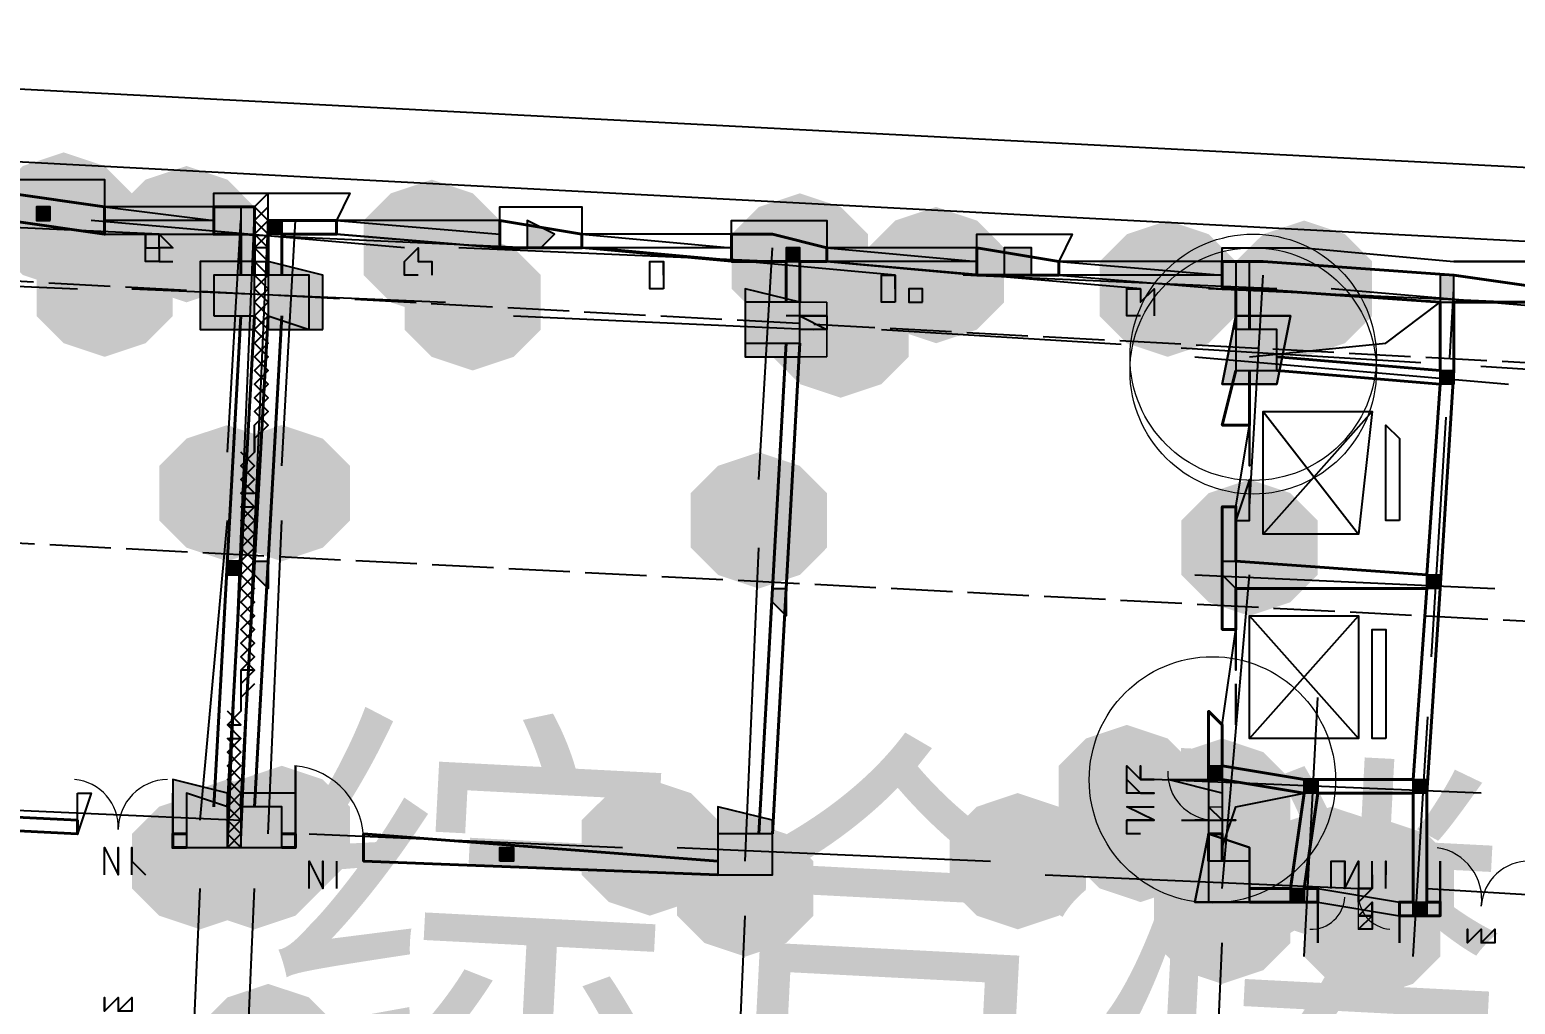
# Model space of a CAD drawing. Header units: millimetres. Extents: x 1542 to 2698, y 1376 to 2197.
# Drawn here: x 1686.2 to 1705.6, y 1836.44 to 1849.16 of the extents above; entities that cross this region are included whole.
import ezdxf

# ---------------------------------------------------------------- set-up
doc = ezdxf.new("R2010")
doc.units = ezdxf.units.MM
doc.linetypes.add('PDF_IMPORT', pattern=[1, 0.8, -0.2])
for name, color, linetype in [('PDF_0', 7, 'Continuous'), ('PDF_COLU', 7, 'Continuous'), ('PDF_COLU_GZ', 7, 'Continuous'), ('PDF_COLU_GZ_HATCH', 6, 'Continuous'), ('PDF_DOTE', 1, 'Continuous'), ('PDF_EVTR', 2, 'Continuous'), ('PDF_GROUND', 2, 'Continuous'), ('PDF_WALL', 5, 'Continuous'), ('PDF_WINDOW', 2, 'Continuous'), ('PDF_WINDOW_TEXT', 7, 'Continuous'), ('PDF_文字', 5, 'Continuous')]:
    doc.layers.add(name, color=color, linetype=linetype)
for name, color, linetype, true_color in [('PDF_COLU-HATCH', 251, 'Continuous', 0x5a5a5a), ('PDF_COLUMN', 254, 'Continuous', 0xdcdcdc), ('PDF_PUB_HATCH', 8, 'Continuous', 0x7f7f7f)]:
    doc.layers.add(name, color=color, linetype=linetype, true_color=true_color)
doc.styles.add('PDF SimHei', font='')
doc.styles.get('PDF SimHei').set_extended_font_data('SimHei')

msp = doc.modelspace()

# ---------------------------------------------------------------- hatches: boundary and pattern name
at = {"layer": 'PDF_0', "transparency": 33554559}
for points in [[(1701.772, 1839.909), (1701.239, 1839.731), (1700.883, 1839.375), (1700.883, 1838.664), (1701.239, 1838.308), (1701.772, 1838.13), (1702.306, 1838.308), (1702.662, 1838.664), (1702.662, 1839.375), (1702.306, 1839.731)], [(1688.784, 1839.375), (1688.25, 1839.197), (1687.894, 1838.842), (1687.894, 1838.13), (1688.25, 1837.774), (1688.784, 1837.596), (1689.317, 1837.774), (1689.673, 1838.13), (1689.673, 1838.842), (1689.317, 1839.197)], [(1688.962, 1839.375), (1688.428, 1839.197), (1688.072, 1838.842), (1688.072, 1838.13), (1688.428, 1837.774), (1688.962, 1837.596), (1689.495, 1837.774), (1689.851, 1838.13), (1689.851, 1838.842), (1689.495, 1839.197)], [(1703.729, 1838.842), (1703.196, 1838.664), (1702.84, 1838.308), (1702.84, 1837.596), (1703.196, 1837.24), (1703.729, 1837.062), (1704.263, 1837.24), (1704.619, 1837.596), (1704.619, 1838.308), (1704.263, 1838.664)], [(1703.729, 1838.308), (1703.196, 1838.13), (1702.84, 1837.774), (1702.84, 1837.062), (1703.196, 1836.706), (1703.729, 1836.529), (1704.263, 1836.706), (1704.619, 1837.062), (1704.619, 1837.774), (1704.263, 1838.13)]]:
    msp.add_hatch(color=256, dxfattribs=at).paths.add_polyline_path(points)
at = {"layer": 'PDF_COLU-HATCH', "transparency": 33554559}
for points in [[(1689.139, 1846.137), (1688.428, 1846.137), (1688.428, 1845.247), (1689.139, 1845.247)], [(1690.029, 1845.959), (1689.317, 1846.137), (1689.317, 1845.247), (1690.029, 1845.247)], [(1696.257, 1845.603), (1695.545, 1845.781), (1695.545, 1844.891), (1696.257, 1844.891)], [(1702.662, 1845.425), (1701.95, 1845.425), (1701.772, 1844.535), (1702.484, 1844.535)], [(1688.784, 1839.197), (1688.072, 1839.375), (1688.072, 1838.486), (1688.784, 1838.486)], [(1689.673, 1839.197), (1688.962, 1839.197), (1688.962, 1838.486), (1689.673, 1838.486)], [(1695.901, 1838.842), (1695.189, 1839.019), (1695.189, 1838.13), (1695.901, 1838.13)], [(1702.128, 1838.486), (1701.594, 1838.664), (1701.416, 1837.774), (1702.128, 1837.774)]]:
    msp.add_hatch(color=256, dxfattribs=at).paths.add_polyline_path(points)
at = {"layer": 'PDF_COLU_GZ_HATCH', "transparency": 33554559}
for points in [[(1686.471, 1846.848), (1686.293, 1846.848), (1686.293, 1846.67), (1686.471, 1846.67)], [(1689.139, 1846.848), (1688.962, 1846.848), (1688.962, 1846.492), (1689.139, 1846.492)], [(1689.495, 1846.67), (1689.317, 1846.67), (1689.317, 1846.492), (1689.495, 1846.492)], [(1693.054, 1846.492), (1692.698, 1846.67), (1692.698, 1846.314), (1692.876, 1846.314)], [(1696.257, 1846.314), (1696.079, 1846.314), (1696.079, 1846.137), (1696.257, 1846.137)], [(1699.281, 1846.314), (1698.925, 1846.314), (1698.925, 1845.959), (1699.281, 1845.959)], [(1702.128, 1846.137), (1701.95, 1846.137), (1701.95, 1845.781), (1702.128, 1845.781)], [(1704.797, 1845.959), (1704.619, 1845.959), (1704.619, 1845.603), (1704.797, 1845.603)], [(1704.797, 1844.713), (1704.619, 1844.713), (1704.619, 1844.535), (1704.797, 1844.535)], [(1688.962, 1842.222), (1688.784, 1842.222), (1688.784, 1842.044), (1688.962, 1842.044)], [(1689.317, 1842.222), (1689.139, 1842.222), (1689.139, 1842.044), (1689.317, 1841.866)], [(1701.95, 1842.222), (1701.772, 1842.222), (1701.772, 1842.044), (1701.95, 1841.866)], [(1696.079, 1841.866), (1695.901, 1841.866), (1695.901, 1841.688), (1696.079, 1841.51)], [(1704.619, 1842.044), (1704.441, 1842.044), (1704.441, 1841.866), (1704.619, 1841.866)], [(1701.772, 1839.553), (1701.594, 1839.553), (1701.594, 1839.375), (1701.772, 1839.375)], [(1703.018, 1839.375), (1702.84, 1839.375), (1702.84, 1839.197), (1703.018, 1839.197)], [(1704.441, 1839.375), (1704.263, 1839.375), (1704.263, 1839.197), (1704.441, 1839.197)], [(1692.52, 1838.486), (1692.342, 1838.486), (1692.342, 1838.308), (1692.52, 1838.308)], [(1702.84, 1837.952), (1702.662, 1837.952), (1702.662, 1837.774), (1702.84, 1837.774)], [(1704.441, 1837.774), (1704.263, 1837.774), (1704.263, 1837.596), (1704.441, 1837.596)]]:
    msp.add_hatch(color=256, dxfattribs=at).paths.add_polyline_path(points)
at = {"layer": 'PDF_DOTE', "transparency": 33554559}
for points in [[(1686.649, 1847.56), (1686.115, 1847.382), (1685.759, 1847.026), (1685.759, 1846.314), (1686.115, 1845.959), (1686.649, 1845.781), (1687.182, 1845.959), (1687.538, 1846.314), (1687.538, 1847.026), (1687.182, 1847.382)], [(1688.25, 1847.382), (1687.716, 1847.204), (1687.36, 1846.848), (1687.36, 1846.137), (1687.716, 1845.781), (1688.25, 1845.603), (1688.784, 1845.781), (1689.139, 1846.137), (1689.139, 1846.848), (1688.784, 1847.204)], [(1691.453, 1847.204), (1690.919, 1847.026), (1690.563, 1846.67), (1690.563, 1845.959), (1690.919, 1845.603), (1691.453, 1845.425), (1691.986, 1845.603), (1692.342, 1845.959), (1692.342, 1846.67), (1691.986, 1847.026)], [(1696.257, 1847.026), (1695.723, 1846.848), (1695.367, 1846.492), (1695.367, 1845.781), (1695.723, 1845.425), (1696.257, 1845.247), (1696.79, 1845.425), (1697.146, 1845.781), (1697.146, 1846.492), (1696.79, 1846.848)], [(1698.036, 1846.848), (1697.502, 1846.67), (1697.146, 1846.314), (1697.146, 1845.603), (1697.502, 1845.247), (1698.036, 1845.069), (1698.57, 1845.247), (1698.925, 1845.603), (1698.925, 1846.314), (1698.57, 1846.67)], [(1687.182, 1846.67), (1686.649, 1846.492), (1686.293, 1846.137), (1686.293, 1845.425), (1686.649, 1845.069), (1687.182, 1844.891), (1687.716, 1845.069), (1688.072, 1845.425), (1688.072, 1846.137), (1687.716, 1846.492)], [(1701.061, 1846.67), (1700.527, 1846.492), (1700.171, 1846.137), (1700.171, 1845.425), (1700.527, 1845.069), (1701.061, 1844.891), (1701.594, 1845.069), (1701.95, 1845.425), (1701.95, 1846.137), (1701.594, 1846.492)], [(1702.84, 1846.67), (1702.306, 1846.492), (1701.95, 1846.137), (1701.95, 1845.425), (1702.306, 1845.069), (1702.84, 1844.891), (1703.374, 1845.069), (1703.729, 1845.425), (1703.729, 1846.137), (1703.374, 1846.492)], [(1691.986, 1846.492), (1691.453, 1846.314), (1691.097, 1845.959), (1691.097, 1845.247), (1691.453, 1844.891), (1691.986, 1844.713), (1692.52, 1844.891), (1692.876, 1845.247), (1692.876, 1845.959), (1692.52, 1846.314)], [(1696.79, 1846.137), (1696.257, 1845.959), (1695.901, 1845.603), (1695.901, 1844.891), (1696.257, 1844.535), (1696.79, 1844.357), (1697.324, 1844.535), (1697.68, 1844.891), (1697.68, 1845.603), (1697.324, 1845.959)], [(1688.784, 1844.001), (1688.25, 1843.824), (1687.894, 1843.468), (1687.894, 1842.756), (1688.25, 1842.4), (1688.784, 1842.222), (1689.317, 1842.4), (1689.673, 1842.756), (1689.673, 1843.468), (1689.317, 1843.824)], [(1689.495, 1844.001), (1688.962, 1843.824), (1688.606, 1843.468), (1688.606, 1842.756), (1688.962, 1842.4), (1689.495, 1842.222), (1690.029, 1842.4), (1690.385, 1842.756), (1690.385, 1843.468), (1690.029, 1843.824)], [(1695.723, 1843.646), (1695.189, 1843.468), (1694.833, 1843.112), (1694.833, 1842.4), (1695.189, 1842.044), (1695.723, 1841.866), (1696.257, 1842.044), (1696.612, 1842.4), (1696.612, 1843.112), (1696.257, 1843.468)], [(1702.128, 1843.29), (1701.594, 1843.112), (1701.239, 1842.756), (1701.239, 1842.044), (1701.594, 1841.688), (1702.128, 1841.51), (1702.662, 1841.688), (1703.018, 1842.044), (1703.018, 1842.756), (1702.662, 1843.112)], [(1689.495, 1839.553), (1688.962, 1839.375), (1688.606, 1839.019), (1688.606, 1838.308), (1688.962, 1837.952), (1689.495, 1837.774), (1690.029, 1837.952), (1690.385, 1838.308), (1690.385, 1839.019), (1690.029, 1839.375)], [(1694.299, 1839.375), (1693.766, 1839.197), (1693.41, 1838.842), (1693.41, 1838.13), (1693.766, 1837.774), (1694.299, 1837.596), (1694.833, 1837.774), (1695.189, 1838.13), (1695.189, 1838.842), (1694.833, 1839.197)], [(1688.428, 1839.197), (1687.894, 1839.019), (1687.538, 1838.664), (1687.538, 1837.952), (1687.894, 1837.596), (1688.428, 1837.418), (1688.962, 1837.596), (1689.317, 1837.952), (1689.317, 1838.664), (1688.962, 1839.019)], [(1689.139, 1839.197), (1688.606, 1839.019), (1688.25, 1838.664), (1688.25, 1837.952), (1688.606, 1837.596), (1689.139, 1837.418), (1689.673, 1837.596), (1690.029, 1837.952), (1690.029, 1838.664), (1689.673, 1839.019)], [(1699.103, 1839.197), (1698.57, 1839.019), (1698.214, 1838.664), (1698.214, 1837.952), (1698.57, 1837.596), (1699.103, 1837.418), (1699.637, 1837.596), (1699.993, 1837.952), (1699.993, 1838.664), (1699.637, 1839.019)], [(1695.545, 1838.842), (1695.011, 1838.664), (1694.655, 1838.308), (1694.655, 1837.596), (1695.011, 1837.24), (1695.545, 1837.062), (1696.079, 1837.24), (1696.434, 1837.596), (1696.434, 1838.308), (1696.079, 1838.664)], [(1703.907, 1838.842), (1703.374, 1838.664), (1703.018, 1838.308), (1703.018, 1837.596), (1703.374, 1837.24), (1703.907, 1837.062), (1704.441, 1837.24), (1704.797, 1837.596), (1704.797, 1838.308), (1704.441, 1838.664)], [(1701.772, 1838.486), (1701.239, 1838.308), (1700.883, 1837.952), (1700.883, 1837.24), (1701.239, 1836.884), (1701.772, 1836.706), (1702.306, 1836.884), (1702.662, 1837.24), (1702.662, 1837.952), (1702.306, 1838.308)], [(1689.317, 1836.706), (1688.784, 1836.529), (1688.428, 1836.173), (1688.428, 1835.461), (1688.784, 1835.105), (1689.317, 1834.927), (1689.851, 1835.105), (1690.207, 1835.461), (1690.207, 1836.173), (1689.851, 1836.529)]]:
    msp.add_hatch(color=256, dxfattribs=at).paths.add_polyline_path(points)
at = {"layer": 'PDF_PUB_HATCH', "transparency": 33554559}
for points in [[(1689.139, 1845.959), (1688.606, 1845.959), (1688.606, 1845.425), (1689.139, 1845.425)], [(1689.851, 1845.959), (1689.317, 1845.959), (1689.317, 1845.425), (1689.851, 1845.247)], [(1696.257, 1845.603), (1695.545, 1845.603), (1695.545, 1845.069), (1696.257, 1845.069)], [(1702.484, 1845.247), (1701.95, 1845.247), (1701.95, 1844.713), (1702.484, 1844.713)], [(1688.784, 1839.019), (1688.25, 1839.197), (1688.25, 1838.486), (1688.784, 1838.486)], [(1689.495, 1839.019), (1688.962, 1839.019), (1688.962, 1838.486), (1689.495, 1838.486)], [(1695.901, 1838.664), (1695.189, 1838.664), (1695.189, 1838.13), (1695.901, 1838.13)], [(1702.128, 1838.308), (1701.594, 1838.308), (1701.594, 1837.774), (1702.128, 1837.774)]]:
    msp.add_hatch(color=256, dxfattribs=at).paths.add_polyline_path(points)
at = {"layer": 'PDF_WINDOW_TEXT', "transparency": 33554559}
for points in [[(1700.527, 1840.087), (1699.993, 1839.909), (1699.637, 1839.553), (1699.637, 1838.842), (1699.993, 1838.486), (1700.527, 1838.308), (1701.061, 1838.486), (1701.416, 1838.842), (1701.416, 1839.553), (1701.061, 1839.909)], [(1700.705, 1839.553), (1700.171, 1839.375), (1699.815, 1839.019), (1699.815, 1838.308), (1700.171, 1837.952), (1700.705, 1837.774), (1701.239, 1837.952), (1701.594, 1838.308), (1701.594, 1839.019), (1701.239, 1839.375)], [(1703.196, 1839.019), (1702.662, 1838.842), (1702.306, 1838.486), (1702.306, 1837.774), (1702.662, 1837.418), (1703.196, 1837.24), (1703.729, 1837.418), (1704.085, 1837.774), (1704.085, 1838.486), (1703.729, 1838.842)]]:
    msp.add_hatch(color=256, dxfattribs=at).paths.add_polyline_path(points)

# ---------------------------------------------------------------- linework, layer by layer
at = {"layer": 'PDF_0', "lineweight": 25}
for points in [[(1670.279, 1848.272), (1724.191, 1845.425), (1724.191, 1845.247)], [(1685.937, 1847.026), (1685.937, 1847.204), (1687.182, 1847.204), (1687.182, 1846.848)], [(1688.606, 1846.848), (1688.606, 1847.026), (1689.317, 1847.026), (1689.139, 1846.848), (1688.784, 1838.486), (1688.962, 1838.486), (1689.317, 1846.67), (1689.139, 1846.848), (1689.317, 1846.67), (1689.317, 1847.026), (1690.385, 1847.026), (1690.207, 1846.67)], [(1689.317, 1846.67), (1689.139, 1846.492), (1689.317, 1846.314), (1689.139, 1846.314), (1689.317, 1846.492), (1689.139, 1846.67), (1689.317, 1846.848)], [(1692.342, 1846.67), (1692.342, 1846.848), (1693.41, 1846.848), (1693.41, 1846.492)], [(1695.367, 1846.492), (1695.367, 1846.67), (1695.723, 1846.67), (1696.612, 1846.67), (1696.612, 1846.314)], [(1689.317, 1845.959), (1689.139, 1846.137), (1689.317, 1846.137), (1689.139, 1846.314)], [(1698.57, 1846.314), (1698.57, 1846.492), (1699.815, 1846.492), (1699.637, 1846.137)], [(1701.772, 1846.137), (1701.772, 1846.314), (1702.84, 1846.314), (1704.797, 1846.137), (1706.043, 1846.137), (1706.043, 1845.781), (1706.043, 1846.137), (1704.797, 1846.137)], [(1689.139, 1843.646), (1689.139, 1843.824), (1689.139, 1844.001), (1689.317, 1844.179), (1689.139, 1844.357), (1689.317, 1844.535), (1689.139, 1844.713), (1689.317, 1844.891), (1689.139, 1845.069), (1689.317, 1845.247), (1689.139, 1845.425), (1689.317, 1845.603), (1689.139, 1845.781), (1689.317, 1845.959), (1689.139, 1845.959), (1689.317, 1845.781), (1689.139, 1845.603), (1689.317, 1845.425), (1689.139, 1845.247), (1689.317, 1845.069), (1689.139, 1844.891), (1689.317, 1844.713), (1689.139, 1844.535), (1689.317, 1844.357), (1689.139, 1844.179), (1689.317, 1844.001), (1689.139, 1843.824), (1689.139, 1843.646), (1688.962, 1843.468), (1689.139, 1843.29), (1688.962, 1843.112), (1689.139, 1843.112), (1688.962, 1843.29), (1689.139, 1843.468), (1688.962, 1843.646)], [(1702.128, 1844.891), (1703.907, 1845.069), (1704.619, 1845.603)], [(1696.257, 1845.425), (1696.612, 1845.425), (1696.612, 1845.247), (1696.257, 1845.247), (1696.257, 1845.425), (1696.612, 1845.247)], [(1689.139, 1842.934), (1688.962, 1843.112)], [(1688.962, 1840.799), (1689.139, 1840.977), (1688.962, 1841.155), (1689.139, 1841.333), (1688.962, 1841.51), (1689.139, 1841.688), (1688.962, 1841.866), (1689.139, 1842.044), (1688.962, 1842.222), (1689.139, 1842.4), (1688.962, 1842.578), (1689.139, 1842.756), (1688.962, 1842.934), (1689.139, 1842.934), (1688.962, 1842.756), (1689.139, 1842.578), (1688.962, 1842.4), (1689.139, 1842.222), (1688.962, 1842.044), (1689.139, 1841.866), (1688.962, 1841.688), (1689.139, 1841.51), (1688.962, 1841.333), (1689.139, 1841.155), (1688.962, 1840.977), (1689.139, 1840.799), (1688.962, 1840.799), (1688.962, 1840.621), (1688.962, 1840.443), (1688.962, 1840.265)], [(1688.962, 1840.621), (1689.139, 1840.799)], [(1689.139, 1840.621), (1688.962, 1840.443), (1688.962, 1840.265), (1688.784, 1840.087), (1688.962, 1840.087), (1688.784, 1840.265)], [(1688.962, 1839.909), (1688.784, 1840.087)], [(1688.784, 1838.486), (1688.962, 1838.664), (1688.784, 1838.842), (1688.962, 1839.019), (1688.784, 1839.197), (1688.962, 1839.375), (1688.784, 1839.553), (1688.962, 1839.731), (1688.784, 1839.909), (1688.962, 1839.909), (1688.784, 1839.731), (1688.962, 1839.553), (1688.784, 1839.375), (1688.962, 1839.197), (1688.784, 1839.019), (1688.962, 1838.842), (1688.784, 1838.664), (1688.962, 1838.486)], [(1701.594, 1839.375), (1701.594, 1838.664)], [(1701.772, 1839.375), (1701.772, 1838.486), (1701.95, 1839.019), (1702.84, 1839.197)], [(1701.772, 1839.019), (1701.772, 1839.019)], [(1701.239, 1838.842), (1701.416, 1838.842), (1701.594, 1838.842), (1701.772, 1838.842), (1701.95, 1838.842)], [(1701.594, 1838.842), (1701.416, 1838.842), (1701.594, 1838.842)], [(1703.018, 1837.952), (1704.085, 1837.774)], [(1703.552, 1837.952), (1703.552, 1837.952)], [(1703.729, 1837.952), (1703.552, 1837.774), (1703.552, 1837.952), (1703.729, 1837.952), (1703.552, 1837.952), (1703.552, 1837.774), (1703.729, 1837.952), (1703.552, 1837.952)], [(1703.018, 1837.774), (1704.085, 1837.596)], [(1703.552, 1837.596), (1703.729, 1837.596), (1703.552, 1837.596)]]:
    msp.add_lwpolyline(points, dxfattribs=at)
at = {"layer": 'PDF_0', "linetype": 'PDF_IMPORT', "lineweight": 25}
for points in [[(1737.18, 1843.112), (1671.347, 1846.67)], [(1673.482, 1843.112), (1718.142, 1840.799)]]:
    msp.add_lwpolyline(points, dxfattribs=at)
at = {"layer": 'PDF_0', "lineweight": 0}
msp.add_lwpolyline([(1696.257, 1845.603), (1696.612, 1845.603), (1696.612, 1844.891), (1696.257, 1844.891), (1696.612, 1844.891), (1696.612, 1845.603)], close=True, dxfattribs=at)
at = {"layer": 'PDF_0', "lineweight": 25}
for points in [[(1701.95, 1845.425), (1702.662, 1845.425), (1702.484, 1844.535), (1701.772, 1844.535)], [(1701.594, 1839.019), (1701.772, 1838.842), (1701.95, 1838.842), (1701.772, 1838.842), (1701.594, 1839.019), (1701.772, 1838.842)], [(1701.594, 1838.664), (1702.128, 1838.486), (1702.128, 1837.774), (1701.416, 1837.774)], [(1703.729, 1837.774), (1703.729, 1837.596), (1703.552, 1837.596), (1703.729, 1837.774), (1703.552, 1837.596), (1703.729, 1837.596)], [(1703.729, 1837.596), (1703.729, 1837.418), (1703.552, 1837.418)]]:
    msp.add_lwpolyline(points, close=True, dxfattribs=at)
at = {"layer": 'PDF_0', "lineweight": 0}
for points in [[(1701.416, 1838.842), (1701.594, 1838.842), (1701.594, 1839.019), (1701.772, 1839.019), (1701.772, 1838.842), (1701.95, 1838.842)], [(1703.552, 1837.418), (1703.552, 1837.596), (1703.552, 1837.774), (1703.552, 1837.952), (1703.552, 1838.13)]]:
    msp.add_lwpolyline(points, dxfattribs=at)
at = {"layer": 'PDF_COLU', "lineweight": 25}
for points in [[(1689.139, 1845.247), (1689.139, 1846.137), (1688.428, 1846.137), (1688.428, 1845.247)], [(1690.029, 1845.247), (1690.029, 1845.959), (1689.317, 1846.137), (1689.317, 1845.247)], [(1696.257, 1844.891), (1696.257, 1845.603), (1695.545, 1845.781), (1695.545, 1844.891)], [(1702.484, 1844.535), (1702.662, 1845.425), (1701.95, 1845.425), (1701.772, 1844.535)], [(1688.784, 1838.486), (1688.784, 1839.197), (1688.072, 1839.375), (1688.072, 1838.486)], [(1689.673, 1838.486), (1689.673, 1839.197), (1688.962, 1839.197), (1688.962, 1838.486)], [(1695.901, 1838.13), (1695.901, 1838.842), (1695.189, 1839.019), (1695.189, 1838.13)], [(1702.128, 1837.774), (1702.128, 1838.486), (1701.594, 1838.664), (1701.416, 1837.774)]]:
    msp.add_lwpolyline(points, close=True, dxfattribs=at)
at = {"layer": 'PDF_COLU_GZ', "lineweight": 25}
for points in [[(1686.471, 1846.67), (1686.471, 1846.848), (1686.293, 1846.848), (1686.293, 1846.67)], [(1689.139, 1846.492), (1689.139, 1846.848), (1688.962, 1846.848), (1688.962, 1846.492)], [(1689.317, 1846.492), (1689.317, 1846.67), (1689.495, 1846.67), (1689.495, 1846.492)], [(1692.876, 1846.314), (1693.054, 1846.492), (1692.698, 1846.67), (1692.698, 1846.314)], [(1696.257, 1846.137), (1696.257, 1846.314), (1696.079, 1846.314), (1696.079, 1846.137)], [(1699.281, 1845.959), (1699.281, 1846.314), (1698.925, 1846.314), (1698.925, 1845.959)], [(1702.128, 1845.781), (1702.128, 1846.137), (1701.95, 1846.137), (1701.95, 1845.781)], [(1704.797, 1845.603), (1704.797, 1845.959), (1704.619, 1845.959), (1704.619, 1845.603)], [(1704.619, 1844.535), (1704.619, 1844.713), (1704.797, 1844.713), (1704.797, 1844.535)], [(1688.962, 1842.044), (1688.962, 1842.222), (1688.784, 1842.222), (1688.784, 1842.044)], [(1689.139, 1842.044), (1689.139, 1842.222), (1689.317, 1842.222), (1689.317, 1841.866)], [(1701.772, 1842.044), (1701.772, 1842.222), (1701.95, 1842.222), (1701.95, 1841.866)], [(1695.901, 1841.688), (1695.901, 1841.866), (1696.079, 1841.866), (1696.079, 1841.51)], [(1704.441, 1841.866), (1704.441, 1842.044), (1704.619, 1842.044), (1704.619, 1841.866)], [(1701.594, 1839.375), (1701.594, 1839.553), (1701.772, 1839.553), (1701.772, 1839.375)], [(1702.84, 1839.197), (1702.84, 1839.375), (1703.018, 1839.375), (1703.018, 1839.197)], [(1704.263, 1839.197), (1704.263, 1839.375), (1704.441, 1839.375), (1704.441, 1839.197)], [(1692.342, 1838.308), (1692.342, 1838.486), (1692.52, 1838.486), (1692.52, 1838.308)], [(1702.662, 1837.774), (1702.662, 1837.952), (1702.84, 1837.952), (1702.84, 1837.774)], [(1704.263, 1837.596), (1704.263, 1837.774), (1704.441, 1837.774), (1704.441, 1837.596)]]:
    msp.add_lwpolyline(points, close=True, dxfattribs=at)
at = {"layer": 'PDF_COLUMN', "lineweight": 25}
for points in [[(1688.606, 1845.425), (1689.139, 1845.425), (1689.139, 1845.959), (1688.606, 1845.959)], [(1689.317, 1845.425), (1689.851, 1845.247), (1689.851, 1845.959), (1689.317, 1845.959)], [(1695.545, 1845.069), (1696.257, 1845.069), (1696.257, 1845.603), (1695.545, 1845.603)], [(1701.95, 1844.713), (1702.484, 1844.713), (1702.484, 1845.247), (1701.95, 1845.247)], [(1688.25, 1838.486), (1688.784, 1838.486), (1688.784, 1839.019), (1688.25, 1839.197)], [(1688.962, 1838.486), (1689.495, 1838.486), (1689.495, 1839.019), (1688.962, 1839.019)], [(1695.189, 1838.13), (1695.901, 1838.13), (1695.901, 1838.664), (1695.189, 1838.664)], [(1701.594, 1837.774), (1702.128, 1837.774), (1702.128, 1838.308), (1701.594, 1838.308)]]:
    msp.add_lwpolyline(points, close=True, dxfattribs=at)
at = {"layer": 'PDF_DOTE', "lineweight": 25}
for points in [[(1687.894, 1846.492), (1683.98, 1846.67)], [(1691.097, 1846.314), (1687.004, 1846.67)], [(1688.784, 1843.646), (1688.962, 1846.67)], [(1689.495, 1843.468), (1689.673, 1846.67)], [(1692.698, 1846.314), (1688.784, 1846.492)], [(1695.901, 1846.137), (1691.808, 1846.314)], [(1693.232, 1846.314), (1693.054, 1846.314)], [(1697.502, 1845.959), (1693.588, 1846.314)], [(1695.723, 1843.29), (1695.901, 1846.314)], [(1700.705, 1845.781), (1696.612, 1846.137)], [(1682.734, 1845.959), (1686.826, 1845.781)], [(1702.484, 1845.781), (1698.392, 1845.959)], [(1702.128, 1842.934), (1702.306, 1845.959)], [(1687.538, 1845.781), (1691.63, 1845.603)], [(1705.509, 1845.603), (1701.594, 1845.781)], [(1707.288, 1845.425), (1703.196, 1845.781)], [(1692.52, 1845.425), (1696.434, 1845.247)], [(1696.612, 1845.425), (1696.079, 1845.425)], [(1701.416, 1844.891), (1705.509, 1844.535)], [(1688.428, 1838.842), (1688.784, 1842.756)], [(1689.317, 1838.664), (1689.495, 1842.756)], [(1695.545, 1838.308), (1695.723, 1842.4)], [(1701.416, 1842.044), (1705.331, 1841.866)], [(1701.772, 1837.952), (1702.128, 1842.044)], [(1702.84, 1837.062), (1703.018, 1840.443)], [(1705.153, 1839.197), (1700.883, 1839.375)], [(1685.047, 1839.019), (1688.962, 1838.842)], [(1689.851, 1838.664), (1693.944, 1838.486)], [(1694.655, 1838.486), (1698.748, 1838.308)], [(1699.459, 1838.13), (1703.552, 1837.952)], [(1688.25, 1833.86), (1688.428, 1837.952)], [(1688.962, 1833.86), (1689.139, 1837.952)], [(1695.367, 1833.504), (1695.545, 1837.596)], [(1701.594, 1833.148), (1701.772, 1837.24)]]:
    msp.add_lwpolyline(points, dxfattribs=at)
at = {"layer": 'PDF_DOTE', "linetype": 'PDF_IMPORT', "lineweight": 25, "ltscale": 3.918436}
for points in [[(1704.263, 1837.062), (1704.797, 1845.781)], [(1697.324, 1845.247), (1706.043, 1844.713)], [(1704.441, 1837.952), (1713.16, 1837.418)]]:
    msp.add_lwpolyline(points, dxfattribs=at)
at = {"layer": 'PDF_EVTR', "lineweight": 25}
for points in [[(1702.306, 1844.179), (1703.552, 1842.578), (1702.306, 1842.578), (1702.306, 1844.179), (1703.729, 1844.179), (1703.552, 1842.578)], [(1702.306, 1842.578), (1703.729, 1844.179)], [(1702.128, 1841.51), (1703.552, 1839.909), (1702.128, 1839.909), (1702.128, 1841.51), (1703.552, 1841.51), (1703.552, 1839.909)], [(1702.128, 1839.909), (1703.552, 1841.51)]]:
    msp.add_lwpolyline(points, dxfattribs=at)
for points in [[(1704.085, 1842.756), (1703.907, 1842.756), (1703.907, 1844.001), (1704.085, 1843.824)], [(1703.907, 1839.909), (1703.729, 1839.909), (1703.729, 1841.333), (1703.907, 1841.333)]]:
    msp.add_lwpolyline(points, close=True, dxfattribs=at)
at = {"layer": 'PDF_GROUND', "lineweight": 25}
msp.add_lwpolyline([(1708.711, 1847.204), (1671.169, 1849.161)], dxfattribs=at)
at = {"layer": 'PDF_WALL', "lineweight": 40}
for points in [[(1685.937, 1846.67), (1687.182, 1846.492), (1687.182, 1846.848), (1685.937, 1847.026)], [(1692.342, 1846.314), (1693.41, 1846.314), (1693.41, 1846.492), (1692.342, 1846.67)], [(1698.57, 1845.959), (1699.637, 1845.959), (1699.637, 1846.137), (1698.57, 1846.314)]]:
    msp.add_lwpolyline(points, close=True, dxfattribs=at)
for points in [[(1688.962, 1845.959), (1688.962, 1846.492), (1688.606, 1846.492), (1688.606, 1846.848), (1689.139, 1846.848), (1689.139, 1845.959)], [(1689.317, 1845.959), (1689.317, 1846.67), (1690.207, 1846.67), (1690.207, 1846.492), (1689.495, 1846.492), (1689.495, 1845.959)], [(1696.079, 1845.603), (1696.079, 1846.137), (1695.367, 1846.137), (1695.367, 1846.492), (1695.901, 1846.492), (1696.612, 1846.314), (1696.612, 1846.137), (1696.257, 1846.137), (1696.257, 1845.603)], [(1706.043, 1845.781), (1704.797, 1845.959), (1702.306, 1846.137), (1701.772, 1846.137), (1701.772, 1845.781), (1701.95, 1845.781), (1701.95, 1845.247)], [(1702.128, 1845.247), (1702.128, 1845.781), (1704.619, 1845.603), (1704.619, 1844.713), (1702.484, 1844.891)], [(1702.128, 1837.774), (1702.84, 1837.774), (1703.018, 1837.774), (1703.018, 1837.952), (1702.84, 1837.952), (1703.018, 1839.197), (1704.263, 1839.197), (1704.263, 1837.774), (1704.085, 1837.774), (1704.085, 1837.596), (1704.263, 1837.596), (1704.619, 1837.596), (1704.619, 1837.774), (1704.441, 1837.774), (1704.441, 1839.197), (1704.619, 1841.866), (1704.797, 1844.713), (1704.797, 1845.603), (1706.043, 1845.603)], [(1688.962, 1845.425), (1688.606, 1839.019)], [(1689.139, 1845.425), (1688.784, 1839.019)], [(1689.317, 1845.425), (1688.962, 1839.019)], [(1689.495, 1845.425), (1689.139, 1839.019)], [(1695.723, 1838.664), (1696.079, 1845.069)], [(1695.901, 1838.664), (1696.257, 1845.069)], [(1702.484, 1844.713), (1704.619, 1844.535), (1704.441, 1842.044), (1701.95, 1842.222), (1701.95, 1842.934), (1701.772, 1842.934), (1701.772, 1842.044), (1701.772, 1841.333), (1701.95, 1841.333), (1701.95, 1841.866), (1704.441, 1841.866), (1704.263, 1839.375), (1702.84, 1839.375), (1701.772, 1839.553), (1701.772, 1840.087), (1701.594, 1840.265), (1701.594, 1839.375), (1701.772, 1839.375), (1702.84, 1839.197), (1702.662, 1837.952), (1702.128, 1837.952)], [(1701.95, 1844.713), (1701.772, 1844.001), (1702.128, 1844.001), (1702.128, 1844.713)], [(1683.268, 1838.842), (1686.826, 1838.664), (1686.826, 1838.842), (1683.268, 1839.019)], [(1688.25, 1838.664), (1688.072, 1838.664), (1688.072, 1838.486), (1688.25, 1838.486)], [(1689.495, 1838.486), (1689.673, 1838.486), (1689.673, 1838.664), (1689.495, 1838.664)], [(1695.189, 1838.308), (1690.563, 1838.664), (1690.563, 1838.308), (1695.189, 1838.13)], [(1701.772, 1838.308), (1701.772, 1838.664), (1701.594, 1838.664), (1701.594, 1838.308)]]:
    msp.add_lwpolyline(points, dxfattribs=at)
at = {"layer": 'PDF_WALL', "lineweight": 0}
for centre in [(1702.176, 1844.885), (1702.176, 1844.885), (1702.176, 1844.707), (1701.643, 1839.369)]:
    msp.add_circle(centre, 1.608, dxfattribs=at)
at = {"layer": 'PDF_WINDOW', "lineweight": 25}
for points in [[(1687.182, 1846.848), (1687.182, 1846.492), (1688.606, 1846.492), (1688.606, 1846.848), (1687.182, 1846.848), (1688.606, 1846.67), (1687.182, 1846.67)], [(1692.342, 1846.314), (1692.342, 1846.67), (1690.207, 1846.67), (1692.342, 1846.492)], [(1690.207, 1846.67), (1690.207, 1846.492)], [(1692.342, 1846.314), (1690.207, 1846.492), (1692.342, 1846.314)], [(1693.41, 1846.314), (1693.41, 1846.492), (1695.367, 1846.314), (1693.41, 1846.314), (1695.367, 1846.137), (1695.367, 1846.492), (1693.41, 1846.492)], [(1696.612, 1846.137), (1696.612, 1846.314), (1698.57, 1846.137), (1696.612, 1846.137), (1698.57, 1845.959), (1698.57, 1846.314), (1696.612, 1846.314)], [(1699.637, 1845.959), (1699.637, 1846.137), (1701.772, 1845.959), (1699.637, 1845.959), (1701.772, 1845.781), (1701.772, 1846.137), (1699.637, 1846.137)], [(1701.95, 1842.934), (1702.128, 1844.001)], [(1702.128, 1844.001), (1702.128, 1844.001)], [(1702.128, 1844.001), (1702.128, 1843.468), (1702.128, 1844.001)], [(1702.128, 1843.29), (1702.128, 1843.29)], [(1701.772, 1840.087), (1701.95, 1841.333)], [(1701.95, 1841.333), (1701.95, 1841.333)], [(1701.95, 1841.333), (1701.95, 1840.799), (1701.95, 1841.333)], [(1701.95, 1840.621), (1701.95, 1840.087), (1701.95, 1840.621)], [(1701.95, 1840.621), (1701.95, 1840.621)], [(1701.95, 1840.087), (1701.95, 1840.087)], [(1689.673, 1839.553), (1689.673, 1839.553)], [(1689.673, 1839.553), (1689.673, 1838.486), (1689.673, 1839.553)], [(1701.061, 1839.375), (1701.061, 1839.375)], [(1688.072, 1839.197), (1688.072, 1838.664), (1688.072, 1839.197)], [(1686.826, 1838.664), (1686.826, 1838.664)], [(1688.072, 1838.664), (1688.072, 1838.664)], [(1689.673, 1838.486), (1689.673, 1838.486)], [(1704.619, 1838.308), (1704.619, 1837.774), (1704.619, 1838.308)], [(1703.018, 1837.24), (1703.018, 1837.774), (1703.018, 1837.24)], [(1703.018, 1837.774), (1703.018, 1837.774)], [(1704.085, 1837.24), (1704.085, 1837.774), (1704.085, 1837.24)], [(1704.085, 1837.774), (1704.085, 1837.774)], [(1704.619, 1837.774), (1704.619, 1837.774)], [(1704.085, 1837.24), (1704.085, 1837.24)]]:
    msp.add_lwpolyline(points, dxfattribs=at)
for points in [[(1701.95, 1842.756), (1702.128, 1842.756), (1702.128, 1843.29)], [(1701.772, 1839.197), (1701.061, 1839.375), (1701.772, 1839.375)], [(1686.826, 1839.197), (1687.004, 1839.197), (1686.826, 1838.664)]]:
    msp.add_lwpolyline(points, close=True, dxfattribs=at)
at = {"layer": 'PDF_WINDOW', "lineweight": 13}
for points in [[(1688.001, 1839.375, 0.406736), (1687.359, 1838.719, 0.406736), (1686.787, 1839.373)], [(1705.793, 1838.308, 0.406736), (1705.154, 1837.719, 0.406736), (1704.58, 1838.484)]]:
    msp.add_lwpolyline(points, format="xyb", dxfattribs=at)
for centre, radius, start, end in [((1689.584, 1838.575), 0.979, 356.9183, 85.4515), ((1701.683, 1839.464), 0.623, 178.3848, 266.9183), ((1702.929, 1837.863), 0.445, 268.3849, 356.9184), ((1703.996, 1837.863), 0.445, 176.9182, 265.4517)]:
    msp.add_arc(centre, radius, start, end, dxfattribs=at)
at = {"layer": 'PDF_WINDOW_TEXT', "lineweight": 25}
for points in [[(1687.894, 1846.137), (1687.716, 1846.137), (1687.716, 1846.314), (1687.716, 1846.492), (1687.716, 1846.314), (1687.894, 1846.314), (1687.894, 1846.492), (1688.072, 1846.314), (1687.894, 1846.314), (1687.894, 1846.137), (1688.072, 1846.137)], [(1691.275, 1845.959), (1691.097, 1845.959), (1691.097, 1846.137), (1691.275, 1846.314), (1691.275, 1846.137), (1691.453, 1846.137), (1691.453, 1845.959)], [(1700.705, 1845.425), (1700.527, 1845.425), (1700.527, 1845.603), (1700.527, 1845.781), (1700.705, 1845.781), (1700.705, 1845.603), (1700.883, 1845.781), (1700.883, 1845.425)], [(1700.527, 1839.375), (1700.527, 1839.553), (1700.705, 1839.375), (1700.705, 1839.553), (1700.705, 1839.375), (1700.883, 1839.375), (1700.705, 1839.375)], [(1700.883, 1839.197), (1700.527, 1839.197), (1700.527, 1839.375), (1700.705, 1839.197), (1700.883, 1839.197), (1700.705, 1839.197), (1700.527, 1839.197)], [(1700.883, 1838.842), (1700.527, 1838.842), (1700.883, 1838.842), (1700.527, 1839.019), (1700.883, 1839.019)], [(1700.705, 1838.664), (1700.527, 1838.664), (1700.527, 1838.842)], [(1687.182, 1838.13), (1687.182, 1838.486), (1687.36, 1838.13), (1687.36, 1838.486), (1687.36, 1838.13)], [(1687.538, 1838.13), (1687.538, 1838.486), (1687.538, 1838.308), (1687.716, 1838.13)], [(1689.851, 1837.952), (1689.851, 1838.308), (1690.029, 1837.952), (1690.029, 1838.308), (1690.029, 1837.952)], [(1690.207, 1838.308), (1690.207, 1838.13), (1690.207, 1837.952)], [(1703.196, 1837.952), (1703.196, 1838.308), (1703.374, 1838.308)], [(1703.374, 1837.952), (1703.374, 1838.308), (1703.374, 1837.952), (1703.552, 1838.308), (1703.552, 1837.952)], [(1703.729, 1838.13), (1703.729, 1837.952), (1703.729, 1838.13), (1703.729, 1838.308)], [(1703.907, 1837.952), (1703.907, 1838.13), (1703.907, 1838.308), (1703.907, 1838.13)], [(1704.975, 1837.24), (1704.975, 1837.418), (1704.975, 1837.24), (1705.153, 1837.418), (1705.153, 1837.24), (1705.331, 1837.418), (1705.331, 1837.24), (1705.153, 1837.24)], [(1687.182, 1836.351), (1687.182, 1836.529), (1687.182, 1836.351), (1687.36, 1836.529), (1687.36, 1836.351), (1687.538, 1836.529), (1687.538, 1836.351), (1687.36, 1836.351)]]:
    msp.add_lwpolyline(points, dxfattribs=at)
for points in [[(1694.477, 1845.781), (1694.299, 1845.781), (1694.299, 1845.959), (1694.299, 1846.137), (1694.477, 1846.137), (1694.477, 1845.959), (1694.477, 1846.137)], [(1697.502, 1845.603), (1697.324, 1845.603), (1697.324, 1845.781), (1697.324, 1845.959), (1697.502, 1845.959), (1697.502, 1845.781), (1697.502, 1845.959)], [(1697.858, 1845.603), (1697.858, 1845.781), (1697.68, 1845.781), (1697.68, 1845.603)]]:
    msp.add_lwpolyline(points, close=True, dxfattribs=at)

# ---------------------------------------------------------------- texts
at = {"layer": 'PDF_文字', "color": 7, "insert": (1689.108, 1835.389), "char_height": 4.0002, "attachment_point": 7, "rotation": 357.0502, "style": 'PDF SimHei'}
msp.add_mtext('综合楼', dxfattribs=at)

doc.saveas('drawing.dxf')
